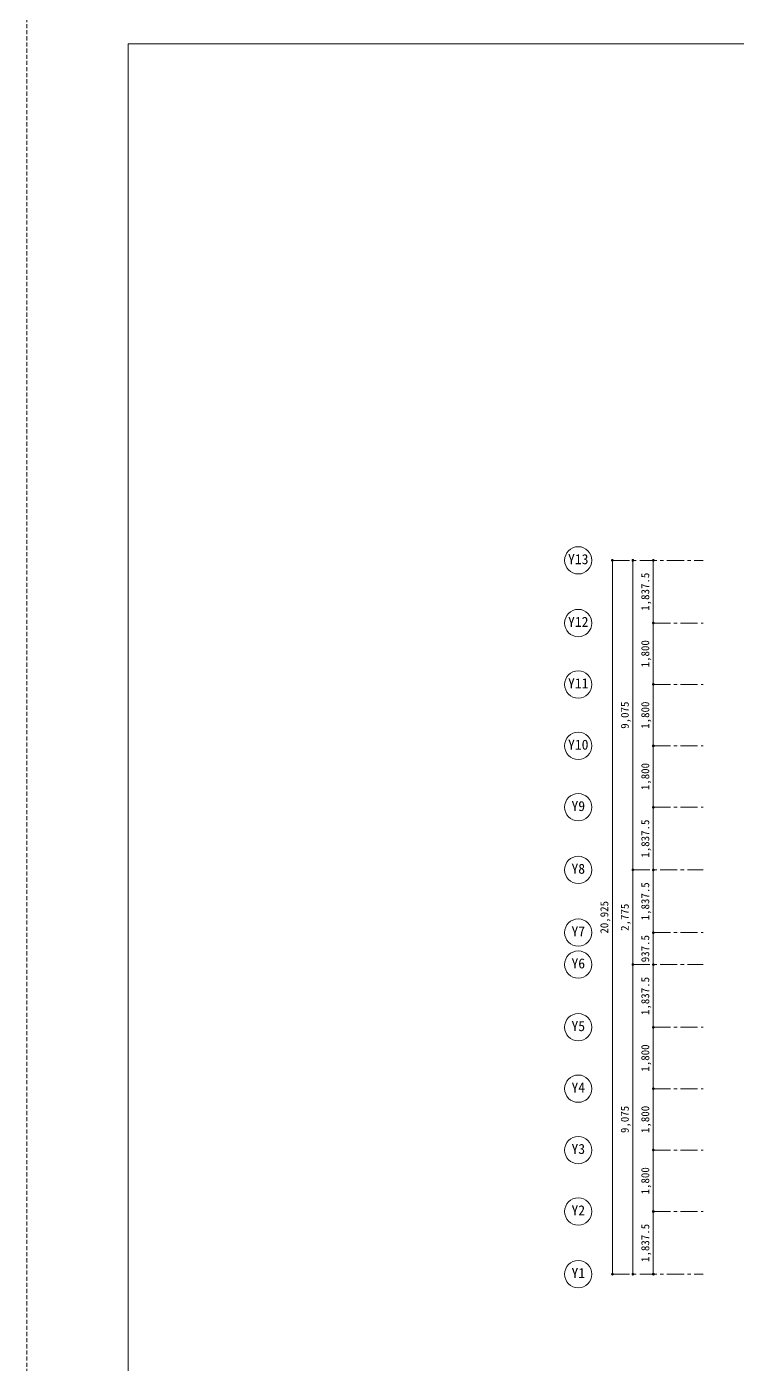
# Model space of a CAD drawing. Units: millimetres at full size, sheet at 1:100. Extents: x -84100 to 167013, y -59450 to 59350.
# Drawn here: x -84100 to -63269, y -39756 to -549 of the extents above; entities that cross this region are included whole.
import ezdxf
from ezdxf.enums import TextEntityAlignment as Align

# ---------------------------------------------------------------- set-up
doc = ezdxf.new("R2010")
doc.units = ezdxf.units.MM
doc.header["$LTSCALE"] = 100
doc.header["$PDMODE"] = 32
doc.header["$PDSIZE"] = 50
doc.linetypes.add('CHAIN1', pattern=[8, 5, -1, 1, -1])
doc.linetypes.add('DASHED1', pattern=[1.8, 1.2, -0.6])
for name, color, linetype, lineweight in [('0-5_通芯符号', 3, 'CHAIN1', 9), ('0-6_寸法線', 3, 'Continuous', 9), ('F-0', 3, 'Continuous', 9)]:
    doc.layers.add(name, color=color, linetype=linetype, lineweight=lineweight)
doc.styles.add('ＭＳ ゴシック', font='')
doc.styles.get('ＭＳ ゴシック').set_extended_font_data('MS Gothic')

msp = doc.modelspace()

# ---------------------------------------------------------------- linework, layer by layer
at = {"layer": '0-5_通芯符号'}
for p, q in [((-66929.3, -16190.8), (-64266, -16190.8)), ((-65729.3, -18028.3), (-64266, -18028.3)), ((-65729.3, -19828.3), (-64266, -19828.3)), ((-65729.3, -21628.3), (-64266, -21628.3)), ((-65729.3, -23428.3), (-64266, -23428.3)), ((-66329.3, -25265.8), (-64266, -25265.8)), ((-65729.3, -27103.3), (-64266, -27103.3)), ((-66329.3, -28040.8), (-64266, -28040.8)), ((-65729.3, -29878.3), (-64266, -29878.3)), ((-65729.3, -31678.3), (-64266, -31678.3)), ((-65729.3, -33478.3), (-64266, -33478.3)), ((-65729.3, -35278.3), (-64266, -35278.3)), ((-66929.3, -37115.8), (-64266, -37115.8))]:
    msp.add_line(p, q, dxfattribs=at)
at = {"layer": '0-5_通芯符号', "linetype": 'Continuous'}
for p, q in [((-66929.3, -37115.8), (-66929.3, -16190.8)), ((-66329.3, -25265.8), (-66329.3, -16190.8)), ((-65729.3, -18028.3), (-65729.3, -16190.8)), ((-65729.3, -19828.3), (-65729.3, -18028.3)), ((-65729.3, -21628.3), (-65729.3, -19828.3)), ((-65729.3, -23428.3), (-65729.3, -21628.3)), ((-65729.3, -25265.8), (-65729.3, -23428.3)), ((-66329.3, -28040.8), (-66329.3, -25265.8)), ((-65729.3, -27103.3), (-65729.3, -25265.8)), ((-65729.3, -28040.8), (-65729.3, -27103.3)), ((-66329.3, -37115.8), (-66329.3, -28040.8)), ((-65729.3, -29878.3), (-65729.3, -28040.8)), ((-65729.3, -31678.3), (-65729.3, -29878.3)), ((-65729.3, -33478.3), (-65729.3, -31678.3)), ((-65729.3, -35278.3), (-65729.3, -33478.3)), ((-65729.3, -37115.8), (-65729.3, -35278.3))]:
    msp.add_line(p, q, dxfattribs=at)
at = {"layer": '0-5_通芯符号'}
for p in [(-66929.3, -16190.8), (-66329.3, -16190.8), (-65729.3, -16190.8), (-65729.3, -18028.3), (-65729.3, -19828.3), (-65729.3, -21628.3), (-65729.3, -23428.3), (-66329.3, -25265.8), (-65729.3, -25265.8), (-65729.3, -27103.3), (-66329.3, -28040.8), (-65729.3, -28040.8), (-65729.3, -29878.3), (-65729.3, -31678.3), (-65729.3, -33478.3), (-65729.3, -35278.3), (-66929.3, -37115.8), (-66329.3, -37115.8), (-65729.3, -37115.8)]:
    msp.add_point(p, dxfattribs=at)
at = {"layer": '0-6_寸法線'}
for centre in [(-67929.3, -16190.8), (-67929.3, -18028.3), (-67929.3, -19828.3), (-67929.3, -21628.3), (-67929.3, -23428.3), (-67929.3, -25265.8), (-67929.3, -27103.3), (-67929.3, -28040.8), (-67929.3, -29878.3), (-67929.3, -31678.3), (-67929.3, -33478.3), (-67929.3, -35278.3), (-67929.3, -37115.8)]:
    msp.add_circle(centre, 400, dxfattribs=at)
at = {"layer": 'F-0', "color": 5}
for p, q in [((-81129, -1048.3), (-2129, -1048.3)), ((-81129, -58048.3), (-81129, -1048.3))]:
    msp.add_line(p, q, dxfattribs=at)
at = {"layer": 'F-0', "color": 7, "linetype": 'DASHED1'}
msp.add_lwpolyline([(84100, -59450), (-84100, -59450), (-84100, 59350)], dxfattribs=at)

# ---------------------------------------------------------------- texts
at = {"layer": '0-5_通芯符号', "style": 'ＭＳ ゴシック'}
for s, p in [('1,837.5', (-65779.3, -17669.6)), ('1,800', (-65779.3, -19328.3)), ('9,075', (-66379.3, -21128.3)), ('1,800', (-65779.3, -21128.3)), ('1,800', (-65779.3, -22928.3)), ('1,837.5', (-65779.3, -24907.1)), ('1,837.5', (-65779.3, -26744.6)), ('20,925', (-66979.3, -27133.3)), ('2,775', (-66379.3, -27053.3)), ('937.5', (-65779.3, -27972.1)), ('1,837.5', (-65779.3, -29519.6)), ('1,800', (-65779.3, -31178.3)), ('9,075', (-66379.3, -32978.3)), ('1,800', (-65779.3, -32978.3)), ('1,800', (-65779.3, -34778.3)), ('1,837.5', (-65779.3, -36757.1))]:
    msp.add_text(s, height=234.6, rotation=90, dxfattribs=at).set_placement(p, align=Align.BOTTOM_LEFT)
at = {"layer": '0-6_寸法線', "style": 'ＭＳ ゴシック'}
for s, p in [('Y13', (-68229.3, -16390.8)), ('Y12', (-68229.3, -18228.3)), ('Y11', (-68229.3, -20028.3)), ('Y10', (-68229.3, -21828.3)), ('Y9', (-68129.3, -23628.3)), ('Y8', (-68129.3, -25465.8)), ('Y7', (-68129.3, -27303.3)), ('Y6', (-68129.3, -28240.8)), ('Y5', (-68129.3, -30078.3)), ('Y4', (-68129.3, -31878.3)), ('Y3', (-68129.3, -33678.3)), ('Y2', (-68129.3, -35478.3)), ('Y1', (-68129.3, -37315.8))]:
    msp.add_text(s, height=293.3, dxfattribs=at).set_placement(p, align=Align.BOTTOM_LEFT)

doc.saveas('drawing.dxf')
